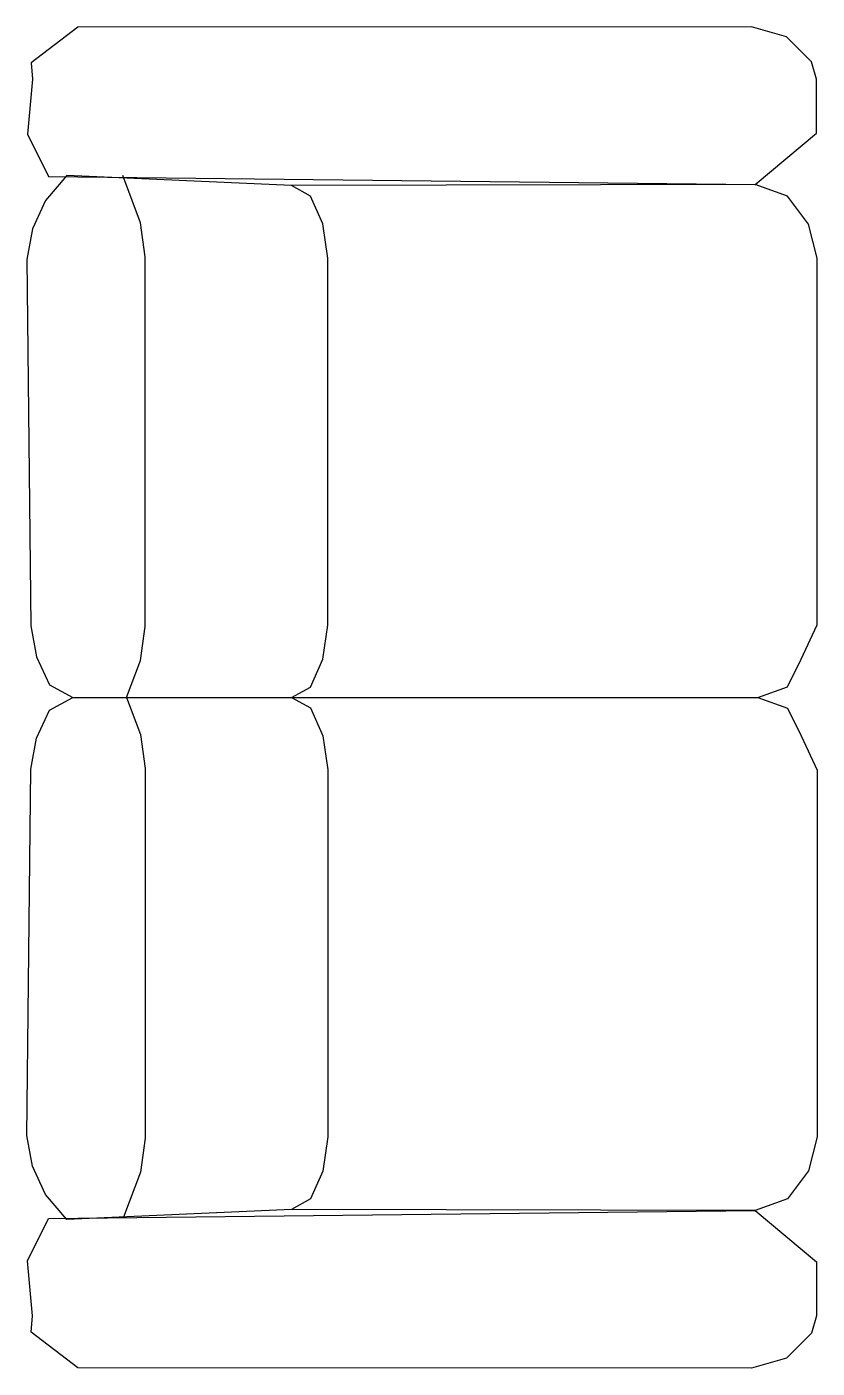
# Model space of a CAD drawing. Extents: x -0.9 to 0, y -0.76 to 0.76.
import ezdxf

# ---------------------------------------------------------------- set-up
doc = ezdxf.new("R2010")
doc.units = 0
doc.layers.get('0').update_dxf_attribs({"linetype": 'CONTINUOUS'})

msp = doc.modelspace()

# ---------------------------------------------------------------- linework, layer by layer
at = {"color": 0, "linetype": 'BYBLOCK'}
for points in [[(-0.8397, 0.7608), (-0.8926, 0.7203), (-0.8909, 0.7017), (-0.8966, 0.6393), (-0.8727, 0.5913), (-0.0705, 0.5822), (-0.0009, 0.6404), (-0.0009, 0.7017), (-0.0009, 0.7017), (-0.0065, 0.7214), (-0.035, 0.7495), (-0.0745, 0.761), (-0.8397, 0.7608)], [(-0.7842, 0), (-0.7683, 0.0421), (-0.7632, 0.0806), (-0.7632, 0.5001), (-0.7683, 0.5388), (-0.7886, 0.5925)], [(-0.5968, 0), (-0.0674, 0), (-0.0336, 0.0121), (-0.0182, 0.0436), (0, 0.0825), (0, 0.0825), (0, 0.4984), (-0.01, 0.5371), (-0.0336, 0.5687), (-0.0705, 0.5822), (-0.5971, 0.5809)], [(-0.7842, 0), (-0.7683, -0.0421), (-0.7632, -0.0806), (-0.7632, -0.5001), (-0.7683, -0.5388), (-0.7875, -0.5895)], [(-0.5968, 0), (-0.0674, 0), (-0.0336, -0.0121), (-0.0182, -0.0436), (0, -0.0825), (0, -0.0825), (0, -0.4984), (-0.01, -0.5371), (-0.0336, -0.5687), (-0.0705, -0.5822), (-0.5971, -0.5809)], [(-0.8397, -0.7608), (-0.8926, -0.7203), (-0.8909, -0.7017), (-0.8966, -0.6393), (-0.8727, -0.5913), (-0.0705, -0.5822), (-0.0009, -0.6404), (-0.0009, -0.7017), (-0.0009, -0.7017), (-0.0065, -0.7214), (-0.035, -0.7495), (-0.0745, -0.761), (-0.8397, -0.7608)]]:
    msp.add_lwpolyline(points, dxfattribs=at)
for points in [[(-0.5968, 0), (-0.5752, 0.0119), (-0.5615, 0.0436), (-0.5558, 0.0821), (-0.5558, 0.4986), (-0.5615, 0.5373), (-0.5752, 0.5689), (-0.5971, 0.5809), (-0.8522, 0.5924), (-0.8761, 0.5638), (-0.8909, 0.5319), (-0.8975, 0.4969), (-0.8929, 0.0812), (-0.8864, 0.0461), (-0.8716, 0.0142), (-0.8454, 0)], [(-0.5968, 0), (-0.5752, -0.0119), (-0.5615, -0.0436), (-0.5558, -0.0821), (-0.5558, -0.4986), (-0.5615, -0.5373), (-0.5752, -0.5689), (-0.5971, -0.5809), (-0.8522, -0.5924), (-0.8761, -0.5638), (-0.8909, -0.5319), (-0.8975, -0.4969), (-0.8929, -0.0812), (-0.8864, -0.0461), (-0.8716, -0.0142), (-0.8454, 0)]]:
    msp.add_lwpolyline(points, close=True, dxfattribs=at)

doc.saveas('drawing.dxf')
